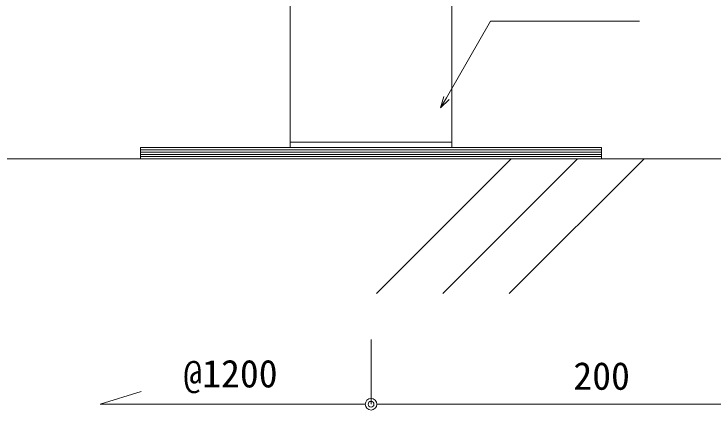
# Model space of a CAD drawing. Units: millimetres on the paper. Extents: x -401 to 401, y -279 to 279.
# Drawn here: x 88.2 to 148.9, y -154.6 to -120.2 of the extents above; entities that cross this region are included whole.
import ezdxf
from ezdxf.enums import TextEntityAlignment as Align

# ---------------------------------------------------------------- set-up
doc = ezdxf.new("R2010")
doc.units = ezdxf.units.MM
doc.linetypes.add('DASHED1', pattern=[1.8, 1.2, -0.6])
for name, color, linetype, lineweight in [('0-5_0-A11-寸法_詳細', 5, 'Continuous', 9), ('0-6_0', 7, 'Continuous', 9), ('0-7_A-B03-文字_書込_小', 7, 'Continuous', 9), ('0-8_0-A06-芯_通り', 2, 'Continuous', 9), ('0-A_A-E01-仕上太線', 4, 'Continuous', 9), ('0-B_A-D09-金物_鋼材', 1, 'Continuous', 9), ('0-C_A-C03-壁種別', 4, 'Continuous', 9)]:
    doc.layers.add(name, color=color, linetype=linetype, lineweight=lineweight)
doc.styles.add('ＭＳ ゴシック', font='')
doc.styles.get('ＭＳ ゴシック').set_extended_font_data('MS Gothic')

# ---------------------------------------------------------------- blocks, each defined once
blk = doc.blocks.new('_Dot')
at = {"layer": '0-6_0'}
blk.add_line((-0.5, 0), (-1, 0), dxfattribs=at)
for radius in [0.5, 0.25]:
    blk.add_circle((0, 0), radius, dxfattribs=at)
blk = doc.blocks.new('G$CBAEE64E2')
at = {"layer": '0-B_A-D09-金物_鋼材'}
for p, q in [((-100, 4), (100, 4)), ((-100, 3), (100, 3)), ((-100, 2), (100, 2)), ((-100, 1), (100, 1))]:
    blk.add_line(p, q, dxfattribs=at)
blk.add_lwpolyline([(-100, 0), (100, 0), (100, 5), (-100, 5)], close=True, dxfattribs=at)
blk = doc.blocks.new('AC-5-b')
at = {"layer": '0-6_0'}
for p, q in [((-27.25, 143.148), (-27.25, 142.452)), ((-25.488, 143.448), (-25.648, 143.287)), ((-25.348, 145.05), (-24.652, 145.05)), ((-24.352, 143.287), (-24.512, 143.448)), ((-22.75, 143.148), (-22.75, 142.452)), ((22.75, 143.148), (22.75, 142.452)), ((24.352, 143.287), (24.512, 143.448)), ((25.348, 145.05), (24.652, 145.05)), ((25.488, 143.448), (25.648, 143.287)), ((27.25, 143.148), (27.25, 142.452)), ((-25.648, 142.313), (-25.488, 142.152)), ((-25.348, 140.55), (-24.652, 140.55)), ((-24.512, 142.152), (-24.352, 142.313)), ((24.512, 142.152), (24.352, 142.313)), ((25.348, 140.55), (24.652, 140.55)), ((25.648, 142.313), (25.488, 142.152)), ((-35, 2.3), (35, 2.3))]:
    blk.add_line(p, q, dxfattribs=at)
at = {"layer": '0-6_0', "color": 4, "linetype": 'DASHED1'}
blk.add_line((-35, 82.3), (35, 82.3), dxfattribs=at)
at = {"layer": '0-6_0'}
blk.add_lwpolyline([(-35, 0), (35, 0), (35, 149.8), (-35, 149.8)], close=True, dxfattribs=at)
for centre in [(-25, 142.8), (25, 142.8)]:
    blk.add_circle(centre, 3.5, dxfattribs=at)
for centre, start, end in [((-25, 126.552), 92.21692, 97.72025), ((-8.752, 142.8), 172.27975, 177.78308), ((-41.248, 142.8), 2.21692, 7.72025), ((-25, 126.552), 82.27975, 87.78308), ((25, 126.552), 92.21692, 97.72025), ((41.248, 142.8), 172.27975, 177.78308), ((8.752, 142.8), 2.21692, 7.72025), ((25, 126.552), 82.27975, 87.78308), ((-25, 159.048), 262.27975, 267.78308), ((-8.752, 142.8), 182.21692, 187.72025), ((-41.248, 142.8), 352.27975, 357.78308), ((-25, 159.048), 272.21692, 277.72025), ((25, 159.048), 262.27975, 267.78308), ((41.248, 142.8), 182.21692, 187.72025), ((8.752, 142.8), 352.27975, 357.78308), ((25, 159.048), 272.21692, 277.72025)]:
    blk.add_arc(centre, 16.748, start, end, dxfattribs=at)
blk = doc.blocks.new('_Open30')
at = {"layer": '0-6_0'}
blk.add_line((0, 0), (-1, 0), dxfattribs=at)
blk.add_lwpolyline([(-1, 0.2679), (0, 0), (-1, -0.2679)], dxfattribs=at)

msp = doc.modelspace()

# ---------------------------------------------------------------- linework, layer by layer
at = {"layer": '0-5_0-A11-寸法_詳細'}
for p, q in [((119.2, -148.469), (119.2, -154.078)), ((119.2, -148.469), (119.2, -154.078)), ((95.71, -154.078), (99.269, -152.961)), ((118.2, -154.078), (95.71, -154.078)), ((120.2, -154.078), (158.2, -154.078))]:
    msp.add_line(p, q, dxfattribs=at)
at = {"layer": '0-7_A-B03-文字_書込_小'}
msp.add_lwpolyline([(125.737, -127.473), (129.573, -120.807), (142.483, -120.807)], dxfattribs=at)
at = {"layer": '0-8_0-A06-芯_通り'}
msp.add_line((77.684, -132.778), (316.476, -132.778), dxfattribs=at)
at = {"layer": '0-A_A-E01-仕上太線'}
msp.add_line((89.2, -132.778), (298.2, -132.778), dxfattribs=at)
at = {"layer": '0-C_A-C03-壁種別'}
for p, q in [((119.664, -144.469), (131.355, -132.778)), ((125.427, -144.469), (137.117, -132.778)), ((131.189, -144.469), (142.88, -132.778))]:
    msp.add_line(p, q, dxfattribs=at)

# ---------------------------------------------------------------- block references
at = {"layer": '0-5_0-A11-寸法_詳細'}
msp.add_blockref('_Dot', (119.2, -154.078), dxfattribs=at)
at = {"layer": '0-5_0-A11-寸法_詳細', "rotation": 180}
msp.add_blockref('_Dot', (119.2, -154.078), dxfattribs=at)
at = {"layer": '0-6_0', "xscale": 0.2, "yscale": 0.2}
msp.add_blockref('G$CBAEE64E2', (119.2, -132.778), dxfattribs=at)
at = {"layer": '0-7_A-B03-文字_書込_小', "rotation": 240.07573}
msp.add_blockref('_Open30', (125.238, -128.34), dxfattribs=at)
at = {"layer": '0-B_A-D09-金物_鋼材', "xscale": 0.2, "yscale": 0.2}
msp.add_blockref('AC-5-b', (119.2, -131.778), dxfattribs=at)

# ---------------------------------------------------------------- texts
at = {"layer": '0-5_0-A11-寸法_詳細', "style": 'ＭＳ ゴシック'}
for s, p in [('@1200', (102.917, -153.338)), ('200', (136.749, -153.541))]:
    msp.add_text(s, height=2.405, dxfattribs=at).set_placement(p, align=Align.BOTTOM_LEFT)

doc.saveas('drawing.dxf')
